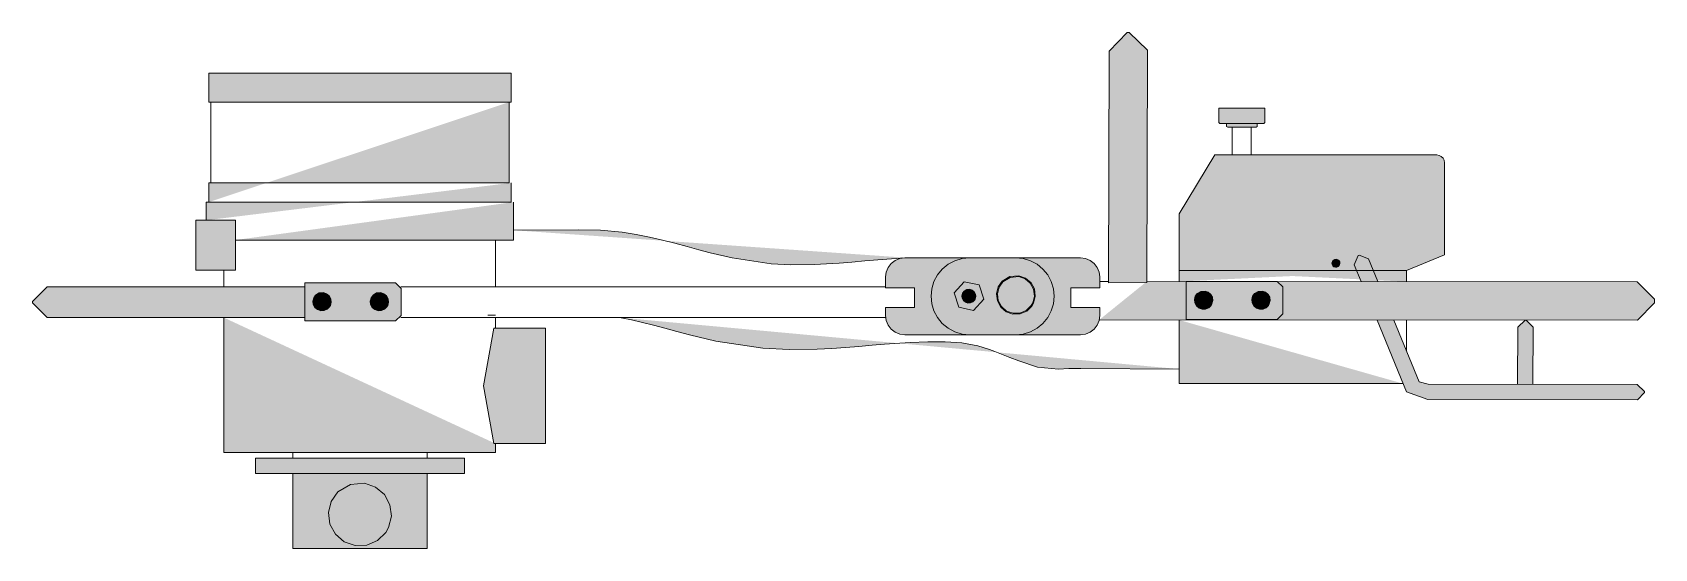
# Model space of a CAD drawing. Header units: millimetres. Extents: x 11 to 308, y 353 to 447.
import ezdxf

# ---------------------------------------------------------------- set-up
doc = ezdxf.new("R2010")
doc.units = ezdxf.units.MM
doc.header["$MEASUREMENT"] = 0
doc.layers.add('Layer 1', color=7, linetype='Continuous', lineweight=0)

msp = doc.modelspace()

# ---------------------------------------------------------------- hatches: boundary and pattern name
at = {"layer": 'Layer 1', "true_color": 0x000000, "transparency": 33554687}
h = msp.add_hatch(color=18, dxfattribs=at)
h.dxf.hatch_style = 2
h.paths.add_polyline_path([(214.76, 401.54), (207.74, 401.5), (207.85, 443.96), (211.18, 447.36), (211.55, 447.37), (214.87, 444.1), (214.76, 401.54)])
h = msp.add_hatch(color=18, dxfattribs=at)
h.dxf.hatch_style = 2
h.paths.add_polyline_path([(98.25, 434.61), (42.86, 434.61), (42.86, 439.89), (98.25, 439.89), (98.25, 434.61)])
h = msp.add_hatch(color=18, dxfattribs=at)
h.dxf.hatch_style = 2
h.paths.add_polyline_path([(97.9, 434.59), (97.9, 419.8), (42.86, 419.79), (42.86, 416.27)])
h = msp.add_hatch(color=18, dxfattribs=at)
h.dxf.hatch_style = 2
h.paths.add_polyline_path([(227.97, 433.5), (236.4, 433.5), (236.4, 430.84), (236.22, 430.67), (228.15, 430.67), (227.97, 430.84), (227.97, 433.5)])
h = msp.add_hatch(color=18, dxfattribs=at)
h.dxf.hatch_style = 2
h.paths.add_polyline_path([(235.01, 430.67), (235.01, 430.16), (234.83, 429.98), (229.6, 429.98), (229.39, 430.16), (229.39, 430.67)])
h = msp.add_hatch(color=18, dxfattribs=at)
h.dxf.hatch_style = 2
h.paths.add_polyline_path([(220.71, 401.72), (220.71, 414.14), (227.23, 424.91), (267.91, 424.91), (268.35, 424.84), (268.74, 424.64), (269.05, 424.32), (269.25, 423.93), (269.32, 423.5), (269.32, 406.63), (262.36, 403.74)])
h = msp.add_hatch(color=18, dxfattribs=at)
h.dxf.hatch_style = 2
h.paths.add_polyline_path([(42.41, 412.95), (42.41, 416.27), (98.25, 416.27), (98.25, 419.79)])
h = msp.add_hatch(color=18, dxfattribs=at)
h.dxf.hatch_style = 2
h.paths.add_polyline_path([(47.76, 409.32), (98.7, 409.32), (98.7, 416.27)])
h = msp.add_hatch(color=18, dxfattribs=at)
h.dxf.hatch_style = 2
h.paths.add_polyline_path([(40.52, 412.95), (47.76, 412.95), (47.76, 403.79), (40.52, 403.79), (40.52, 412.95)])
h = msp.add_hatch(color=18, dxfattribs=at)
h.dxf.hatch_style = 2
h.paths.add_polyline_path([(98.7, 411.12), (110.71, 411.17), (114.67, 411.12), (118.65, 410.75), (121.18, 410.35), (123.63, 409.86), (126, 409.31), (128.29, 408.73), (130.51, 408.13), (132.66, 407.54), (134.75, 406.99), (138.76, 406.03), (145.94, 404.97), (149.54, 404.77), (153.86, 404.82), (156.09, 404.93), (158.36, 405.09), (160.69, 405.28), (163.07, 405.49), (165.5, 405.7), (170.5, 406.06), (170.83, 406.07)])
h = msp.add_hatch(color=18, dxfattribs=at)
h.dxf.hatch_style = 2
h.paths.add_polyline_path([(170.41, 391.97), (169.5, 392.09), (168.64, 392.44), (167.91, 393), (167.35, 393.73), (167, 394.58), (166.88, 395.49), (166.88, 396.98), (172.17, 396.98), (172.17, 400.58), (166.88, 400.58), (166.88, 402.55), (167, 403.46), (167.35, 404.31), (167.91, 405.04), (168.64, 405.6), (169.5, 405.95), (170.41, 406.07), (190.74, 406.07), (192.12, 405.94), (193.44, 405.54), (194.66, 404.88), (195.73, 404.01), (196.61, 402.94), (197.26, 401.72), (197.66, 400.4), (197.8, 399.02), (197.66, 397.64), (197.26, 396.32), (196.61, 395.1), (195.73, 394.03), (194.66, 393.15), (193.44, 392.5), (192.12, 392.1), (190.74, 391.97), (170.41, 391.97)])
h = msp.add_hatch(color=18, dxfattribs=at)
h.dxf.hatch_style = 2
h.paths.add_polyline_path([(202.61, 391.97), (182.28, 391.97), (180.9, 392.1), (179.58, 392.5), (178.36, 393.15), (177.29, 394.03), (176.41, 395.1), (175.76, 396.32), (175.36, 397.64), (175.22, 399.02), (175.36, 400.4), (175.76, 401.72), (176.41, 402.94), (177.29, 404.01), (178.36, 404.88), (179.58, 405.54), (180.9, 405.94), (182.28, 406.07), (202.61, 406.07), (203.53, 405.95), (204.38, 405.6), (205.11, 405.04), (205.67, 404.31), (206.02, 403.46), (206.14, 402.55), (206.14, 400.58), (200.85, 400.58), (200.85, 396.98), (206.14, 396.98), (206.14, 395.49), (206.02, 394.58), (205.67, 393.73), (205.11, 393), (204.38, 392.44), (203.53, 392.09), (202.61, 391.97)])
h = msp.add_hatch(color=18, dxfattribs=at)
h.dxf.hatch_style = 2
h.paths.add_polyline_path([(250.17, 405.03), (250.13, 405.3), (250.01, 405.53), (249.8, 405.71), (249.55, 405.8), (249.21, 405.77), (248.92, 405.6), (248.77, 405.38), (248.7, 405.12), (248.74, 404.85), (248.86, 404.61), (249.07, 404.44), (249.32, 404.35), (249.59, 404.36), (249.84, 404.46), (250.03, 404.65), (250.1, 404.77), (250.17, 405.03)])
h = msp.add_hatch(color=18, dxfattribs=at)
h.dxf.hatch_style = 2
h.paths.add_polyline_path([(254.06, 401.7), (252.79, 404.78), (253.49, 406.48), (253.71, 406.57), (255.39, 405.86), (257.11, 401.7)])
h = msp.add_hatch(color=18, dxfattribs=at)
h.dxf.hatch_style = 2
h.paths.add_polyline_path([(60.44, 394.49), (77.09, 394.49), (78.12, 395.52), (78.12, 400.44), (77.09, 401.47), (60.44, 401.47), (60.44, 394.49)])
h = msp.add_hatch(color=18, dxfattribs=at)
h.dxf.hatch_style = 2
h.paths.add_polyline_path([(184.03, 401.1), (181.32, 401.69), (179.46, 399.63), (180.3, 396.99), (183.01, 396.4), (184.88, 398.46), (184.03, 401.1)])
h = msp.add_hatch(color=18, dxfattribs=at)
h.dxf.hatch_style = 2
h.paths.add_polyline_path([(194.33, 399.05), (194.17, 400.35), (193.55, 401.5), (192.55, 402.35), (191.31, 402.78), (189.69, 402.63), (188.29, 401.81), (187.53, 400.74), (187.22, 399.47), (187.38, 398.17), (188.01, 397.01), (189, 396.16), (190.24, 395.73), (191.55, 395.78), (192.75, 396.29), (193.69, 397.2), (194.02, 397.78), (194.33, 399.05)])
h = msp.add_hatch(color=18, dxfattribs=at)
h.dxf.hatch_style = 2
h.paths.add_polyline_path([(194.17, 399.06), (194.01, 400.3), (193.42, 401.4), (192.47, 402.21), (191.29, 402.62), (189.74, 402.48), (188.4, 401.69), (187.68, 400.67), (187.38, 399.46), (187.54, 398.22), (188.13, 397.12), (189.08, 396.31), (190.26, 395.89), (191.51, 395.94), (192.66, 396.43), (193.56, 397.3), (193.87, 397.84), (194.17, 399.06)])
h = msp.add_hatch(color=18, dxfattribs=at)
h.dxf.hatch_style = 2
h.paths.add_polyline_path([(214.76, 401.72), (304.63, 401.68), (307.81, 398.51), (307.82, 397.79), (304.67, 394.63), (206.03, 394.67)])
h = msp.add_hatch(color=18, dxfattribs=at)
h.dxf.hatch_style = 2
h.paths.add_polyline_path([(220.71, 403.74), (262.35, 403.74), (262.35, 401.7)])
h = msp.add_hatch(color=18, dxfattribs=at)
h.dxf.hatch_style = 2
h.paths.add_polyline_path([(222, 394.77), (222, 401.75), (238.65, 401.75), (239.68, 400.72), (239.68, 395.8), (238.65, 394.77), (222, 394.77)])
h = msp.add_hatch(color=18, dxfattribs=at)
h.dxf.hatch_style = 2
h.paths.add_polyline_path([(60.44, 395.11), (13.26, 395.11), (10.55, 397.82), (10.55, 398.05), (13.26, 400.76), (60.44, 400.76)])
h = msp.add_hatch(color=18, dxfattribs=at)
h.dxf.hatch_style = 2
h.paths.add_polyline_path([(65.3, 397.94), (65.15, 397.34), (65, 397.07), (64.56, 396.63), (63.99, 396.39), (63.37, 396.37), (62.79, 396.57), (62.32, 396.98), (62.02, 397.52), (61.94, 398.13), (62.09, 398.73), (62.45, 399.24), (63.11, 399.63), (63.88, 399.7), (64.46, 399.49), (64.93, 399.09), (65.23, 398.55), (65.3, 397.94)])
h = msp.add_hatch(color=18, dxfattribs=at)
h.dxf.hatch_style = 2
h.paths.add_polyline_path([(64.28, 398.75), (64.57, 397.84), (63.92, 397.12), (62.98, 397.32), (62.69, 398.24), (63.33, 398.96), (64.28, 398.75)])
h = msp.add_hatch(color=18, dxfattribs=at)
h.dxf.hatch_style = 2
h.paths.add_polyline_path([(64.57, 397.84), (63.92, 397.12), (62.98, 397.32), (62.69, 398.24), (63.33, 398.96), (64.28, 398.75), (64.57, 397.84)])
h = msp.add_hatch(color=18, dxfattribs=at)
h.dxf.hatch_style = 2
h.paths.add_polyline_path([(63.33, 398.96), (64.27, 398.75), (64.57, 397.84)])
h = msp.add_hatch(color=18, dxfattribs=at)
h.dxf.hatch_style = 2
h.paths.add_polyline_path([(75.81, 397.94), (75.66, 397.34), (75.51, 397.07), (75.07, 396.63), (74.5, 396.39), (73.88, 396.37), (73.3, 396.57), (72.82, 396.98), (72.53, 397.52), (72.45, 398.13), (72.6, 398.73), (72.96, 399.24), (73.62, 399.63), (74.38, 399.7), (74.97, 399.49), (75.44, 399.09), (75.73, 398.55), (75.81, 397.94)])
h = msp.add_hatch(color=18, dxfattribs=at)
h.dxf.hatch_style = 2
h.paths.add_polyline_path([(74.78, 398.75), (75.08, 397.84), (74.43, 397.12), (73.49, 397.32), (73.19, 398.24), (73.84, 398.96), (74.78, 398.75)])
h = msp.add_hatch(color=18, dxfattribs=at)
h.dxf.hatch_style = 2
h.paths.add_polyline_path([(75.08, 397.84), (74.43, 397.12), (73.49, 397.32), (73.19, 398.24), (73.84, 398.96), (74.78, 398.75), (75.08, 397.84)])
h = msp.add_hatch(color=18, dxfattribs=at)
h.dxf.hatch_style = 2
h.paths.add_polyline_path([(73.84, 398.96), (74.78, 398.75), (75.07, 397.84)])
h = msp.add_hatch(color=18, dxfattribs=at)
h.dxf.hatch_style = 2
h.paths.add_polyline_path([(183.42, 398.96), (183.36, 399.42), (183.14, 399.83), (182.79, 400.14), (182.35, 400.29), (181.77, 400.24), (181.27, 399.94), (181, 399.56), (180.89, 399.11), (180.95, 398.65), (181.17, 398.24), (181.52, 397.93), (181.96, 397.78), (182.43, 397.8), (182.86, 397.98), (183.19, 398.3), (183.31, 398.51), (183.42, 398.96)])
h = msp.add_hatch(color=18, dxfattribs=at)
h.dxf.hatch_style = 2
h.paths.add_polyline_path([(226.86, 398.22), (226.79, 398.83), (226.49, 399.37), (226.02, 399.78), (225.44, 399.98), (224.67, 399.91), (224.01, 399.52), (223.65, 399.01), (223.5, 398.41), (223.58, 397.8), (223.88, 397.26), (224.35, 396.86), (224.93, 396.65), (225.55, 396.67), (226.12, 396.91), (226.56, 397.35), (226.71, 397.62), (226.86, 398.22)])
h = msp.add_hatch(color=18, dxfattribs=at)
h.dxf.hatch_style = 2
h.paths.add_polyline_path([(225.84, 399.03), (224.89, 399.24), (224.25, 398.52), (224.54, 397.6), (225.48, 397.4), (226.13, 398.12), (225.84, 399.03)])
h = msp.add_hatch(color=18, dxfattribs=at)
h.dxf.hatch_style = 2
h.paths.add_polyline_path([(226.13, 398.12), (225.84, 399.03), (224.89, 399.24), (224.25, 398.52), (224.54, 397.6), (225.48, 397.4), (226.13, 398.12)])
h = msp.add_hatch(color=18, dxfattribs=at)
h.dxf.hatch_style = 2
h.paths.add_polyline_path([(226.13, 398.12), (225.83, 399.03), (224.89, 399.24)])
h = msp.add_hatch(color=18, dxfattribs=at)
h.dxf.hatch_style = 2
h.paths.add_polyline_path([(237.37, 398.22), (237.29, 398.83), (237, 399.37), (236.53, 399.78), (235.94, 399.98), (235.18, 399.91), (234.52, 399.52), (234.16, 399.01), (234.01, 398.41), (234.09, 397.8), (234.38, 397.26), (234.86, 396.86), (235.44, 396.65), (236.06, 396.67), (236.63, 396.91), (237.07, 397.35), (237.22, 397.62), (237.37, 398.22)])
h = msp.add_hatch(color=18, dxfattribs=at)
h.dxf.hatch_style = 2
h.paths.add_polyline_path([(236.34, 399.03), (235.4, 399.24), (234.75, 398.52), (235.05, 397.6), (235.99, 397.4), (236.64, 398.12), (236.34, 399.03)])
h = msp.add_hatch(color=18, dxfattribs=at)
h.dxf.hatch_style = 2
h.paths.add_polyline_path([(236.64, 398.12), (236.34, 399.03), (235.4, 399.24), (234.75, 398.52), (235.05, 397.6), (235.99, 397.4), (236.64, 398.12)])
h = msp.add_hatch(color=18, dxfattribs=at)
h.dxf.hatch_style = 2
h.paths.add_polyline_path([(236.63, 398.12), (236.34, 399.03), (235.4, 399.24)])
h = msp.add_hatch(color=18, dxfattribs=at)
h.dxf.hatch_style = 2
h.paths.add_polyline_path([(95.38, 372.02), (95.38, 370.41), (45.61, 370.41), (45.61, 395.11)])
h = msp.add_hatch(color=18, dxfattribs=at)
h.dxf.hatch_style = 2
h.paths.add_polyline_path([(95.1, 372.02), (104.57, 372.02), (104.57, 393.15), (95.1, 393.15), (93.18, 382.58), (95.1, 372.02)])
h = msp.add_hatch(color=18, dxfattribs=at)
h.dxf.hatch_style = 2
h.paths.add_polyline_path([(220.71, 385.67), (202.69, 385.78), (201.54, 385.78), (200.47, 385.75), (198.57, 385.67), (194.71, 386.03), (191.31, 387.17), (189.66, 387.81), (186.94, 388.89), (185.95, 389.26), (183.79, 389.93), (180.87, 390.46), (177.83, 390.67), (174.66, 390.69), (171.37, 390.56), (166.72, 390.23), (164.41, 390.03), (161.99, 389.81), (159.53, 389.61), (157.02, 389.44), (154.34, 389.3), (149.21, 389.25), (144.38, 389.51), (135.81, 390.78), (130.95, 391.94), (128.63, 392.56), (126.46, 393.15), (124.36, 393.71), (122.33, 394.23), (120.36, 394.69), (118.45, 395.07), (118.16, 395.11)])
h = msp.add_hatch(color=18, dxfattribs=at)
h.dxf.hatch_style = 2
h.paths.add_polyline_path([(261.75, 383), (220.71, 383), (220.71, 394.66)])
h = msp.add_hatch(color=18, dxfattribs=at)
h.dxf.hatch_style = 2
h.paths.add_polyline_path([(256.96, 394.65), (262.36, 381.52), (266.28, 380.09), (304.66, 380.05), (305.95, 381.35), (305.95, 381.58), (304.65, 382.87), (266.35, 382.92), (264.67, 383.31), (260.01, 394.64)])
h = msp.add_hatch(color=18, dxfattribs=at)
h.dxf.hatch_style = 2
h.paths.add_polyline_path([(285.5, 382.89), (285.6, 393.35), (284.31, 394.62), (284.08, 394.62), (282.78, 393.34), (282.68, 382.9)])
h = msp.add_hatch(color=18, dxfattribs=at)
h.dxf.hatch_style = 2
h.paths.add_polyline_path([(51.41, 366.53), (89.74, 366.53), (89.74, 369.35), (51.41, 369.35), (51.41, 366.53)])
h = msp.add_hatch(color=18, dxfattribs=at)
h.dxf.hatch_style = 2
h.paths.add_polyline_path([(82.86, 366.53), (82.87, 352.78), (58.25, 352.78), (58.25, 366.53)])
h = msp.add_hatch(color=18, dxfattribs=at)
h.dxf.hatch_style = 2
h.paths.add_polyline_path([(76.33, 358.7), (75.81, 356.64), (75.29, 355.71), (73.77, 354.23), (71.82, 353.4), (69.69, 353.33), (67.69, 354.03), (66.08, 355.4), (65.07, 357.27), (64.8, 359.38), (65.31, 361.43), (66.53, 363.17), (68.81, 364.51), (71.43, 364.75), (73.43, 364.05), (75.05, 362.67), (76.06, 360.8), (76.33, 358.7)])

# ---------------------------------------------------------------- linework, layer by layer
at = {"layer": 'Layer 1'}
for p, q in [((43.22, 419.8), (43.22, 434.59)), ((230.4, 429.98), (230.4, 424.91)), ((233.9, 429.98), (233.9, 424.91)), ((95.38, 409.32), (95.38, 400.76)), ((45.61, 400.76), (45.61, 403.79)), ((207.74, 401.72), (206.14, 401.72)), ((78.06, 400.76), (166.88, 400.76)), ((200.86, 400.58), (200.86, 396.98)), ((62.98, 397.32), (63.92, 397.12)), ((73.48, 397.32), (74.43, 397.12)), ((94, 395.57), (95.38, 395.58)), ((225.48, 397.4), (224.54, 397.6)), ((235.99, 397.4), (235.04, 397.6)), ((78.03, 395.11), (166.93, 395.11)), ((95.38, 395.11), (95.38, 393.15)), ((262.35, 394.64), (262.35, 388.94)), ((58.25, 370.41), (58.25, 369.35)), ((82.86, 369.35), (82.86, 370.41))]:
    msp.add_line(p, q, dxfattribs=at)
for points in [[(214.76, 401.54), (207.74, 401.5), (207.85, 443.96), (211.18, 447.36), (211.55, 447.37), (214.87, 444.1), (214.76, 401.54)], [(98.25, 434.61), (42.86, 434.61), (42.86, 439.89), (98.25, 439.89), (98.25, 434.61)], [(97.9, 434.59), (97.9, 419.8), (42.86, 419.79), (42.86, 416.27)], [(227.97, 433.5), (236.4, 433.5), (236.4, 430.84), (236.22, 430.67), (228.15, 430.67), (227.97, 430.84), (227.97, 433.5)], [(235.01, 430.67), (235.01, 430.16), (234.83, 429.98), (229.6, 429.98), (229.39, 430.16), (229.39, 430.67)], [(220.71, 401.72), (220.71, 414.14), (227.23, 424.91), (267.91, 424.91), (268.35, 424.84), (268.74, 424.64), (269.05, 424.32), (269.25, 423.93), (269.32, 423.5), (269.32, 406.63), (262.36, 403.74)], [(42.41, 412.95), (42.41, 416.27), (98.25, 416.27), (98.25, 419.79)], [(47.76, 409.32), (98.7, 409.32), (98.7, 416.27)], [(40.52, 412.95), (47.76, 412.95), (47.76, 403.79), (40.52, 403.79), (40.52, 412.95)], [(98.7, 411.12), (110.71, 411.17), (114.67, 411.12), (118.65, 410.75), (121.18, 410.35), (123.63, 409.86), (126, 409.31), (128.29, 408.73), (130.51, 408.13), (132.66, 407.54), (134.75, 406.99), (138.76, 406.03), (145.94, 404.97), (149.54, 404.77), (153.86, 404.82), (156.09, 404.93), (158.36, 405.09), (160.69, 405.28), (163.07, 405.49), (165.5, 405.7), (170.5, 406.06), (170.83, 406.07)], [(170.41, 391.97), (169.5, 392.09), (168.64, 392.44), (167.91, 393), (167.35, 393.73), (167, 394.58), (166.88, 395.49), (166.88, 396.98), (172.17, 396.98), (172.17, 400.58), (166.88, 400.58), (166.88, 402.55), (167, 403.46), (167.35, 404.31), (167.91, 405.04), (168.64, 405.6), (169.5, 405.95), (170.41, 406.07), (190.74, 406.07), (192.12, 405.94), (193.44, 405.54), (194.66, 404.88), (195.73, 404.01), (196.61, 402.94), (197.26, 401.72), (197.66, 400.4), (197.8, 399.02), (197.66, 397.64), (197.26, 396.32), (196.61, 395.1), (195.73, 394.03), (194.66, 393.15), (193.44, 392.5), (192.12, 392.1), (190.74, 391.97), (170.41, 391.97)], [(202.61, 391.97), (182.28, 391.97), (180.9, 392.1), (179.58, 392.5), (178.36, 393.15), (177.29, 394.03), (176.41, 395.1), (175.76, 396.32), (175.36, 397.64), (175.22, 399.02), (175.36, 400.4), (175.76, 401.72), (176.41, 402.94), (177.29, 404.01), (178.36, 404.88), (179.58, 405.54), (180.9, 405.94), (182.28, 406.07), (202.61, 406.07), (203.53, 405.95), (204.38, 405.6), (205.11, 405.04), (205.67, 404.31), (206.02, 403.46), (206.14, 402.55), (206.14, 400.58), (200.85, 400.58), (200.85, 396.98), (206.14, 396.98), (206.14, 395.49), (206.02, 394.58), (205.67, 393.73), (205.11, 393), (204.38, 392.44), (203.53, 392.09), (202.61, 391.97)], [(250.17, 405.03), (250.13, 405.3), (250.01, 405.53), (249.8, 405.71), (249.55, 405.8), (249.21, 405.77), (248.92, 405.6), (248.77, 405.38), (248.7, 405.12), (248.74, 404.85), (248.86, 404.61), (249.07, 404.44), (249.32, 404.35), (249.59, 404.36), (249.84, 404.46), (250.03, 404.65), (250.1, 404.77), (250.17, 405.03)], [(254.06, 401.7), (252.79, 404.78), (253.49, 406.48), (253.71, 406.57), (255.39, 405.86), (257.11, 401.7)], [(60.44, 394.49), (77.09, 394.49), (78.12, 395.52), (78.12, 400.44), (77.09, 401.47), (60.44, 401.47), (60.44, 394.49)], [(184.03, 401.1), (181.32, 401.69), (179.46, 399.63), (180.3, 396.99), (183.01, 396.4), (184.88, 398.46), (184.03, 401.1)], [(194.33, 399.05), (194.17, 400.35), (193.55, 401.5), (192.55, 402.35), (191.31, 402.78), (189.69, 402.63), (188.29, 401.81), (187.53, 400.74), (187.22, 399.47), (187.38, 398.17), (188.01, 397.01), (189, 396.16), (190.24, 395.73), (191.55, 395.78), (192.75, 396.29), (193.69, 397.2), (194.02, 397.78), (194.33, 399.05)], [(194.17, 399.06), (194.01, 400.3), (193.42, 401.4), (192.47, 402.21), (191.29, 402.62), (189.74, 402.48), (188.4, 401.69), (187.68, 400.67), (187.38, 399.46), (187.54, 398.22), (188.13, 397.12), (189.08, 396.31), (190.26, 395.89), (191.51, 395.94), (192.66, 396.43), (193.56, 397.3), (193.87, 397.84), (194.17, 399.06)], [(214.76, 401.72), (304.63, 401.68), (307.81, 398.51), (307.82, 397.79), (304.67, 394.63), (206.03, 394.67)], [(220.71, 403.74), (262.35, 403.74), (262.35, 401.7)], [(222, 394.77), (222, 401.75), (238.65, 401.75), (239.68, 400.72), (239.68, 395.8), (238.65, 394.77), (222, 394.77)], [(60.44, 395.11), (13.26, 395.11), (10.55, 397.82), (10.55, 398.05), (13.26, 400.76), (60.44, 400.76)], [(65.3, 397.94), (65.15, 397.34), (65, 397.07), (64.56, 396.63), (63.99, 396.39), (63.37, 396.37), (62.79, 396.57), (62.32, 396.98), (62.02, 397.52), (61.94, 398.13), (62.09, 398.73), (62.45, 399.24), (63.11, 399.63), (63.88, 399.7), (64.46, 399.49), (64.93, 399.09), (65.23, 398.55), (65.3, 397.94)], [(64.28, 398.75), (64.57, 397.84), (63.92, 397.12), (62.98, 397.32), (62.69, 398.24), (63.33, 398.96), (64.28, 398.75)], [(64.57, 397.84), (63.92, 397.12), (62.98, 397.32), (62.69, 398.24), (63.33, 398.96), (64.28, 398.75), (64.57, 397.84)], [(63.33, 398.96), (64.27, 398.75), (64.57, 397.84)], [(75.81, 397.94), (75.66, 397.34), (75.51, 397.07), (75.07, 396.63), (74.5, 396.39), (73.88, 396.37), (73.3, 396.57), (72.82, 396.98), (72.53, 397.52), (72.45, 398.13), (72.6, 398.73), (72.96, 399.24), (73.62, 399.63), (74.38, 399.7), (74.97, 399.49), (75.44, 399.09), (75.73, 398.55), (75.81, 397.94)], [(74.78, 398.75), (75.08, 397.84), (74.43, 397.12), (73.49, 397.32), (73.19, 398.24), (73.84, 398.96), (74.78, 398.75)], [(75.08, 397.84), (74.43, 397.12), (73.49, 397.32), (73.19, 398.24), (73.84, 398.96), (74.78, 398.75), (75.08, 397.84)], [(73.84, 398.96), (74.78, 398.75), (75.07, 397.84)], [(183.42, 398.96), (183.36, 399.42), (183.14, 399.83), (182.79, 400.14), (182.35, 400.29), (181.77, 400.24), (181.27, 399.94), (181, 399.56), (180.89, 399.11), (180.95, 398.65), (181.17, 398.24), (181.52, 397.93), (181.96, 397.78), (182.43, 397.8), (182.86, 397.98), (183.19, 398.3), (183.31, 398.51), (183.42, 398.96)], [(226.86, 398.22), (226.79, 398.83), (226.49, 399.37), (226.02, 399.78), (225.44, 399.98), (224.67, 399.91), (224.01, 399.52), (223.65, 399.01), (223.5, 398.41), (223.58, 397.8), (223.88, 397.26), (224.35, 396.86), (224.93, 396.65), (225.55, 396.67), (226.12, 396.91), (226.56, 397.35), (226.71, 397.62), (226.86, 398.22)], [(225.84, 399.03), (224.89, 399.24), (224.25, 398.52), (224.54, 397.6), (225.48, 397.4), (226.13, 398.12), (225.84, 399.03)], [(226.13, 398.12), (225.84, 399.03), (224.89, 399.24), (224.25, 398.52), (224.54, 397.6), (225.48, 397.4), (226.13, 398.12)], [(226.13, 398.12), (225.83, 399.03), (224.89, 399.24)], [(237.37, 398.22), (237.29, 398.83), (237, 399.37), (236.53, 399.78), (235.94, 399.98), (235.18, 399.91), (234.52, 399.52), (234.16, 399.01), (234.01, 398.41), (234.09, 397.8), (234.38, 397.26), (234.86, 396.86), (235.44, 396.65), (236.06, 396.67), (236.63, 396.91), (237.07, 397.35), (237.22, 397.62), (237.37, 398.22)], [(236.34, 399.03), (235.4, 399.24), (234.75, 398.52), (235.05, 397.6), (235.99, 397.4), (236.64, 398.12), (236.34, 399.03)], [(236.64, 398.12), (236.34, 399.03), (235.4, 399.24), (234.75, 398.52), (235.05, 397.6), (235.99, 397.4), (236.64, 398.12)], [(236.63, 398.12), (236.34, 399.03), (235.4, 399.24)], [(95.38, 372.02), (95.38, 370.41), (45.61, 370.41), (45.61, 395.11)], [(95.1, 372.02), (104.57, 372.02), (104.57, 393.15), (95.1, 393.15), (93.18, 382.58), (95.1, 372.02)], [(220.71, 385.67), (202.69, 385.78), (201.54, 385.78), (200.47, 385.75), (198.57, 385.67), (194.71, 386.03), (191.31, 387.17), (189.66, 387.81), (186.94, 388.89), (185.95, 389.26), (183.79, 389.93), (180.87, 390.46), (177.83, 390.67), (174.66, 390.69), (171.37, 390.56), (166.72, 390.23), (164.41, 390.03), (161.99, 389.81), (159.53, 389.61), (157.02, 389.44), (154.34, 389.3), (149.21, 389.25), (144.38, 389.51), (135.81, 390.78), (130.95, 391.94), (128.63, 392.56), (126.46, 393.15), (124.36, 393.71), (122.33, 394.23), (120.36, 394.69), (118.45, 395.07), (118.16, 395.11)], [(261.75, 383), (220.71, 383), (220.71, 394.66)], [(256.96, 394.65), (262.36, 381.52), (266.28, 380.09), (304.66, 380.05), (305.95, 381.35), (305.95, 381.58), (304.65, 382.87), (266.35, 382.92), (264.67, 383.31), (260.01, 394.64)], [(285.5, 382.89), (285.6, 393.35), (284.31, 394.62), (284.08, 394.62), (282.78, 393.34), (282.68, 382.9)], [(51.41, 366.53), (89.74, 366.53), (89.74, 369.35), (51.41, 369.35), (51.41, 366.53)], [(82.86, 366.53), (82.87, 352.78), (58.25, 352.78), (58.25, 366.53)], [(76.33, 358.7), (75.81, 356.64), (75.29, 355.71), (73.77, 354.23), (71.82, 353.4), (69.69, 353.33), (67.69, 354.03), (66.08, 355.4), (65.07, 357.27), (64.8, 359.38), (65.31, 361.43), (66.53, 363.17), (68.81, 364.51), (71.43, 364.75), (73.43, 364.05), (75.05, 362.67), (76.06, 360.8), (76.33, 358.7)]]:
    msp.add_lwpolyline(points, dxfattribs=at)

doc.saveas('drawing.dxf')
